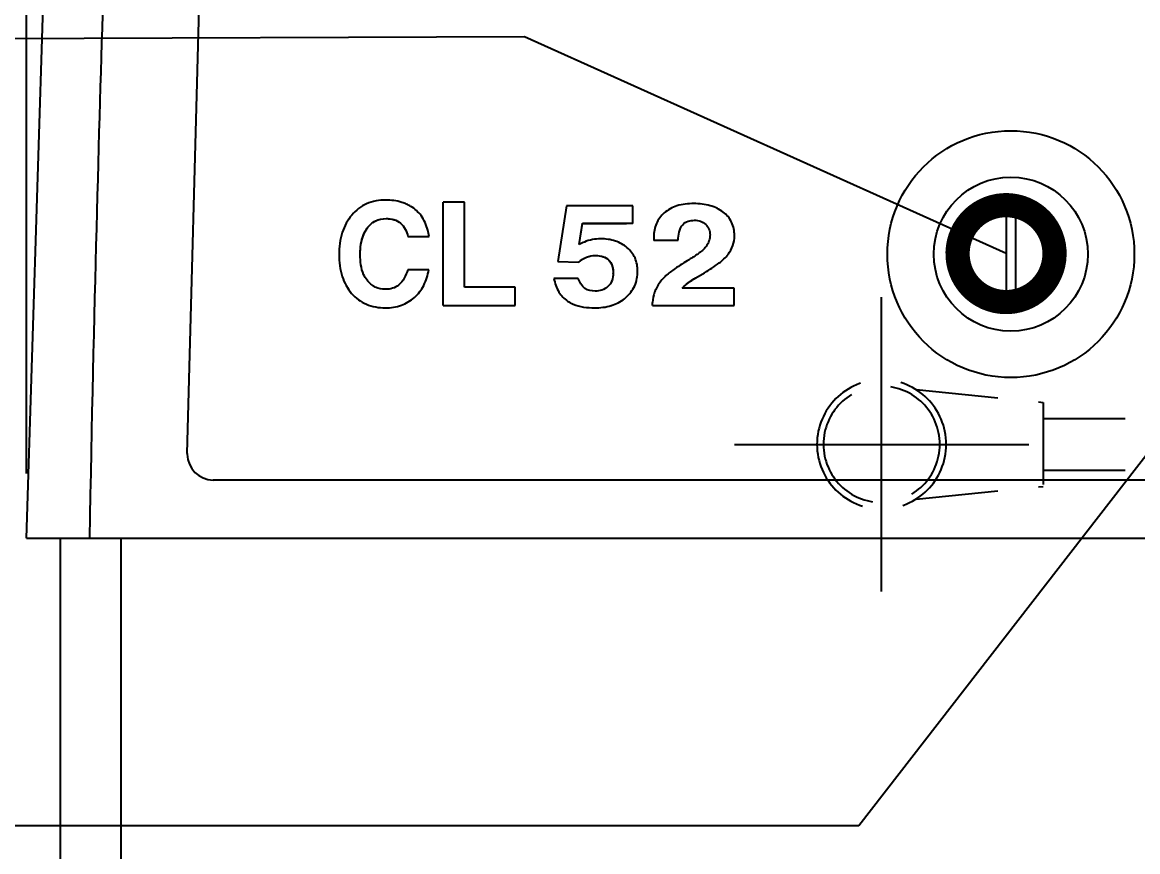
# Model space of a CAD drawing. Extents: x 230 to 4050, y 0 to 2754.
# Drawn here: x 1390.7 to 1563.2, y 965.6 to 1094 of the extents above; entities that cross this region are included whole.
import ezdxf

# ---------------------------------------------------------------- set-up
doc = ezdxf.new("R2010")
doc.units = 0
doc.header["$LTSCALE"] = 2
doc.linetypes.add('CENTER', pattern=[50.8, 31.75, -6.35, 6.35, -6.35])
doc.linetypes.add('HIDDEN', pattern=[9.525, 6.35, -3.175])
doc.layers.get('0').update_dxf_attribs({"linetype": 'CONTINUOUS'})
doc.layers.get('DEFPOINTS').update_dxf_attribs({"linetype": 'CONTINUOUS'})
doc.layers.add('DANMEN', color=7, linetype='CONTINUOUS')
doc.layers.add('SUNPOU', color=7, linetype='CONTINUOUS')
doc.styles.get("Standard").update_dxf_attribs({"font": 'romans.shx', "bigfont": 'extfont.shx'})
doc.dimstyles.get("Standard").update_dxf_attribs({"dimscale": 10, "dimtxt": 2, "dimasz": 3, "dimexe": 1, "dimexo": 1, "dimgap": 0.6, "dimtad": 3, "dimdec": 0, "dimzin": 0, "dimdsep": 46, "dimtxsty": 'STANDARD', "dimblk1": 'OPEN', "dimblk2": 'OPEN', "dimsah": 1, "dimcen": 1.5, "dimadec": 0, "dimazin": 0, "dimtfac": 1, "dimtdec": 0, "dimtmove": 0, "dimatfit": 0, "dimldrblk": 'DOTSMALL', "dimfxl": 1, "dimtvp": 1, "dimtolj": 1, "dimtzin": 0, "dimarcsym": 0})

# ---------------------------------------------------------------- blocks, each defined once
blk = doc.blocks.new('_DotSmall')
at = {"color": 0, "linetype": 'ByBlock', "const_width": 0.5}
blk.add_lwpolyline([(-0.0625, 0, 1), (0.0625, 0, 1)], format="xyb", close=True, dxfattribs=at)
blk = doc.blocks.new('_OPEN')
at = {"color": 0, "linetype": 'ByBlock'}
for p, q in [((-1, 0.1667), (0, 0)), ((0, 0), (-1, -0.1667)), ((0, 0), (-1, 0))]:
    blk.add_line(p, q, dxfattribs=at)
blk = doc.blocks.new('*D6')
at = {"layer": 'DEFPOINTS', "color": 0}
for p in [(1254.2, 1193.66), (1419.78, 1193.66), (1399.08, 824.16)]:
    blk.add_point(p, dxfattribs=at)
at = {"layer": 'SUNPOU', "color": 0, "lineweight": -2}
for p, q in [((1409.78, 1193.66), (1244.2, 1193.66)), ((1254.2, 854.16), (1254.2, 1163.66)), ((1389.08, 824.16), (1244.2, 824.16))]:
    blk.add_line(p, q, dxfattribs=at)
at = {"layer": 'SUNPOU', "color": 0, "lineweight": -2, "xscale": 30, "yscale": 30, "zscale": 30}
for p, rotation in [((1254.2, 1193.66), 90), ((1254.2, 824.16), 270)]:
    blk.add_blockref('_OPEN', p, dxfattribs=dict(at, rotation=rotation))
at = {"layer": 'SUNPOU', "color": 0, "insert": (1238.2, 1008.91), "char_height": 20, "attachment_point": 5, "rotation": 90}
blk.add_mtext('\\A1;370', dxfattribs=at)
blk = doc.blocks.new('*D8')
at = {"layer": 'DEFPOINTS', "color": 0}
for p in [(1811.06, 1802.41), (1811.06, 1598.11), (1391.29, 1014.16)]:
    blk.add_point(p, dxfattribs=at)
at = {"layer": 'SUNPOU', "color": 0, "linetype": 'ByBlock', "lineweight": -2}
for p, q in [((1391.29, 1024.16), (1391.29, 1812.41)), ((1811.06, 1608.11), (1811.06, 1812.41)), ((1421.29, 1802.41), (1781.06, 1802.41))]:
    blk.add_line(p, q, dxfattribs=at)
at = {"layer": 'SUNPOU', "color": 0, "lineweight": -2, "xscale": 30, "yscale": 30, "zscale": 30, "rotation": 180}
blk.add_blockref('_OPEN', (1391.29, 1802.41), dxfattribs=at)
at = {"layer": 'SUNPOU', "color": 0, "lineweight": -2, "xscale": 30, "yscale": 30, "zscale": 30}
blk.add_blockref('_OPEN', (1811.06, 1802.41), dxfattribs=at)
at = {"layer": 'SUNPOU', "color": 0, "insert": (1601.17, 1818.41), "char_height": 20, "attachment_point": 5}
blk.add_mtext('\\A1;420', dxfattribs=at)
blk = doc.blocks.new('*D16')
at = {"layer": 'DEFPOINTS', "color": 0}
for p in [(1761.29, 1752.41), (1761.29, 1075.36), (1391.29, 1014.16)]:
    blk.add_point(p, dxfattribs=at)
at = {"layer": 'SUNPOU', "color": 0, "linetype": 'ByBlock', "lineweight": -2}
for p, q in [((1391.29, 1024.16), (1391.29, 1762.41)), ((1761.29, 1085.36), (1761.29, 1762.41)), ((1421.29, 1752.41), (1731.29, 1752.41))]:
    blk.add_line(p, q, dxfattribs=at)
at = {"layer": 'SUNPOU', "color": 0, "lineweight": -2, "xscale": 30, "yscale": 30, "zscale": 30, "rotation": 180}
blk.add_blockref('_OPEN', (1391.29, 1752.41), dxfattribs=at)
at = {"layer": 'SUNPOU', "color": 0, "lineweight": -2, "xscale": 30, "yscale": 30, "zscale": 30}
blk.add_blockref('_OPEN', (1761.29, 1752.41), dxfattribs=at)
at = {"layer": 'SUNPOU', "color": 0, "insert": (1576.29, 1768.41), "char_height": 20, "attachment_point": 5}
blk.add_mtext('\\A1;370', dxfattribs=at)
blk = doc.blocks.new('*D18')
at = {"layer": 'DEFPOINTS', "color": 0}
for p in [(1523.58, 1499.66), (1204.2, 824.16), (1399.08, 824.16)]:
    blk.add_point(p, dxfattribs=at)
at = {"layer": 'SUNPOU', "color": 0, "linetype": 'ByBlock', "lineweight": -2}
for p, q in [((1513.58, 1499.66), (1194.2, 1499.66)), ((1204.2, 1469.66), (1204.2, 854.16)), ((1389.08, 824.16), (1194.2, 824.16))]:
    blk.add_line(p, q, dxfattribs=at)
at = {"layer": 'SUNPOU', "color": 0, "lineweight": -2, "xscale": 30, "yscale": 30, "zscale": 30}
for p, rotation in [((1204.2, 1499.66), 90), ((1204.2, 824.16), 270)]:
    blk.add_blockref('_OPEN', p, dxfattribs=dict(at, rotation=rotation))
at = {"layer": 'SUNPOU', "color": 0, "insert": (1188.2, 1161.91), "char_height": 20, "attachment_point": 5, "rotation": 90}
blk.add_mtext('\\A1;676', dxfattribs=at)

msp = doc.modelspace()

# ---------------------------------------------------------------- linework, layer by layer
at = {"color": 2}
for p, q in [((1391.29, 1014.16), (1396.17, 1167.75)), ((1416.18, 1027.27), (1419.69, 1159.71)), ((1459.04, 1066.15), (1455.78, 1066.15)), ((1455.78, 1050.16), (1455.78, 1066.15)), ((1459.04, 1053.03), (1459.04, 1066.15)), ((1474.84, 1065.61), (1473.47, 1057.01)), ((1485.11, 1065.61), (1474.84, 1065.61)), ((1485.11, 1062.89), (1485.11, 1065.61)), ((1446.96, 1063.63), (1446.96, 1063.63)), ((1476.81, 1059.62), (1477.33, 1062.9)), ((1476.81, 1059.61), (1477.33, 1062.89)), ((1477.33, 1062.9), (1485.11, 1062.9)), ((1477.33, 1062.89), (1477.33, 1062.9)), ((1477.33, 1062.89), (1484.14, 1062.89)), ((1494.62, 1063.37), (1494.62, 1063.37)), ((1443.98, 1062.13), (1443.98, 1062.14)), ((1492.82, 1062.69), (1492.82, 1062.69)), ((1496.38, 1062.74), (1496.38, 1062.74)), ((1450.31, 1060.87), (1453.57, 1060.87)), ((1450.31, 1060.86), (1450.31, 1060.87)), ((1450.31, 1060.86), (1453.57, 1060.86)), ((1453.57, 1060.86), (1453.57, 1060.87)), ((1488.33, 1060.81), (1488.33, 1060.81)), ((1488.34, 1060.27), (1492.12, 1060.27)), ((1488.34, 1060.27), (1488.34, 1060.27)), ((1492.12, 1060.27), (1492.12, 1060.27)), ((1497.04, 1061.12), (1497.04, 1061.13)), ((1500.82, 1060.99), (1500.82, 1061)), ((1439.66, 1058.05), (1439.66, 1058.05)), ((1439.66, 1058.05), (1439.66, 1058.05)), ((1442.92, 1058.04), (1442.92, 1058.04)), ((1479.33, 1057.91), (1479.33, 1057.91)), ((1499.85, 1058.1), (1499.85, 1058.1)), ((1473.47, 1057.01), (1476.74, 1056.89)), ((1473.47, 1057.01), (1476.74, 1056.89)), ((1473.47, 1057.01), (1473.47, 1057.01)), ((1476.74, 1056.89), (1476.74, 1056.89)), ((1453.53, 1055.72), (1450.28, 1055.72)), ((1453.53, 1055.72), (1453.53, 1055.72)), ((1476.66, 1054.37), (1472.88, 1054.37)), ((1472.88, 1054.37), (1472.88, 1054.37)), ((1482.06, 1055.15), (1482.06, 1055.16)), ((1485.84, 1055.5), (1485.84, 1055.5)), ((1494.82, 1054.46), (1496.19, 1055.26)), ((1494.82, 1054.46), (1496.19, 1055.26)), ((1494.82, 1054.46), (1494.82, 1054.46)), ((1496.19, 1055.26), (1496.19, 1055.26)), ((1466.88, 1053.03), (1459.04, 1053.03)), ((1466.88, 1050.16), (1466.88, 1053.03)), ((1500.78, 1052.88), (1492.75, 1052.88)), ((1500.78, 1050.16), (1500.78, 1052.88)), ((1441.6, 1052.03), (1441.6, 1052.04)), ((1451.3, 1051.42), (1451.3, 1051.42)), ((1475.01, 1050.85), (1475.01, 1050.86)), ((1484.03, 1051.41), (1484.03, 1051.41)), ((1446.81, 1049.82), (1446.81, 1049.82)), ((1455.78, 1050.16), (1466.88, 1050.16)), ((1479.17, 1049.82), (1479.17, 1049.82)), ((1488.15, 1050.67), (1488.15, 1050.67)), ((1488.15, 1050.16), (1488.15, 1050.67)), ((1488.15, 1050.16), (1500.78, 1050.16)), ((1416.18, 1027.27), (1416.18, 1027.17)), ((1626.97, 1023.17), (1420.18, 1023.17)), ((1391.29, 1014.16), (1655.95, 1014.16)), ((1396.58, 826.66), (1396.58, 1014.16)), ((1405.95, 826.66), (1405.95, 1014.16))]:
    msp.add_line(p, q, dxfattribs=at)
at = {"color": 1}
for p, q in [((1544.33, 1064.7), (1542.83, 1064.7)), ((1542.83, 1064.7), (1542.83, 1051.71)), ((1544.33, 1051.71), (1544.33, 1064.7)), ((1542.83, 1051.71), (1544.33, 1051.71))]:
    msp.add_line(p, q, dxfattribs=at)
at = {"color": 2}
for radius in [19.1, 11.92]:
    msp.add_circle((1543.57, 1058.13), radius, dxfattribs=at)
for centre, radius, start, end in [((1503.55, 1060.79), 15.22, 179.9229, 180.5347), ((1497.2, 1060.74), 8.87, 180.6042, 181.3453), ((1496.75, 1060.73), 8.42, 181.3525, 181.7806), ((1496.99, 1060.74), 8.66, 181.7894, 183.1324), ((1480.33, 1055.57), 5.57, 308.8161, 311.581), ((1420.18, 1027.17), 4, 180.0436, 270.0142)]:
    msp.add_arc(centre, radius, start, end, dxfattribs=at)
for points, knots in [([(1401.08, 1014.16), (1402.52, 1088.01), (1403.96, 1116.06), (1405.41, 1170.66), (1405.54, 1175.64), (1405.68, 1180.81), (1405.81, 1186.2)], [0, 0, 0, 0, 1, 1, 1, 1.091109, 1.091109, 1.091109, 1.091109]), ([(1446.9, 1066.5), (1445.88, 1066.5), (1443.87, 1066.17), (1442.24, 1064.91), (1441.62, 1064.18)], [0, 0, 0, 0, 0.513213, 1, 1, 1, 1]), ([(1450.08, 1065.87), (1449.85, 1065.98), (1448.83, 1066.36), (1447.73, 1066.5), (1446.9, 1066.5)], [0, 0, 0, 0, 0.235913, 1, 1, 1, 1]), ([(1452.35, 1064.09), (1451.91, 1064.66), (1451.17, 1065.33), (1450.31, 1065.77), (1450.08, 1065.87)], [0, 0, 0, 0, 0.743008, 1, 1, 1, 1]), ([(1494.53, 1065.96), (1493.65, 1065.96), (1492, 1065.79), (1490.5, 1065.01), (1489.94, 1064.51)], [0, 0, 0, 0, 0.543052, 1, 1, 1, 1]), ([(1499.08, 1064.64), (1498.48, 1065.09), (1497, 1065.79), (1495.39, 1065.96), (1494.53, 1065.96)], [0, 0, 0, 0, 0.465236, 1, 1, 1, 1]), ([(1500.82, 1061), (1500.82, 1061.7), (1500.56, 1063.13), (1499.62, 1064.23), (1499.08, 1064.64)], [0, 0, 0, 0, 0.510106, 1, 1, 1, 1]), ([(1441.62, 1064.18), (1440.96, 1063.4), (1439.91, 1061.41), (1439.66, 1059.21), (1439.66, 1058.05)], [0, 0, 0, 0, 0.468644, 1, 1, 1, 1]), ([(1443.98, 1062.13), (1444.3, 1062.6), (1445.19, 1063.41), (1446.38, 1063.63), (1446.96, 1063.63)], [0, 0, 0, 0, 0.492975, 1, 1, 1, 1]), ([(1443.98, 1062.14), (1444.31, 1062.61), (1445.2, 1063.42), (1446.39, 1063.63), (1446.96, 1063.63)], [0, 0, 0, 0, 0.499543, 1, 1, 1, 1]), ([(1446.96, 1063.63), (1447.37, 1063.63), (1448.16, 1063.54), (1449.59, 1062.8), (1450.13, 1061.64), (1450.31, 1060.86)], [0, 0, 0, 0, 0.261409, 0.494138, 1, 1, 1, 1]), ([(1446.96, 1063.63), (1447.36, 1063.63), (1448.15, 1063.55), (1449.59, 1062.8), (1450.13, 1061.63), (1450.31, 1060.87)], [0, 0, 0, 0, 0.251919, 0.503019, 1, 1, 1, 1]), ([(1453.57, 1060.87), (1453.51, 1061.19), (1453.29, 1062.32), (1452.84, 1063.43), (1452.35, 1064.09)], [0, 0, 0, 0, 0.286234, 1, 1, 1, 1]), ([(1489.94, 1064.51), (1489.43, 1064.06), (1488.57, 1062.92), (1488.33, 1061.51), (1488.33, 1060.81)], [0, 0, 0, 0, 0.493411, 1, 1, 1, 1]), ([(1492.82, 1062.69), (1493.05, 1062.93), (1493.63, 1063.29), (1494.3, 1063.37), (1494.62, 1063.37)], [0, 0, 0, 0, 0.498932, 1, 1, 1, 1]), ([(1494.62, 1063.37), (1494.94, 1063.37), (1495.58, 1063.3), (1496.15, 1062.96), (1496.38, 1062.74)], [0, 0, 0, 0, 0.500964, 1, 1, 1, 1]), ([(1442.92, 1058.04), (1442.92, 1059.11), (1443.09, 1060.58), (1443.77, 1061.84), (1443.98, 1062.14)], [0, 0, 0, 0, 0.749033, 1, 1, 1, 1]), ([(1442.92, 1058.04), (1442.92, 1058.45), (1442.99, 1059.86), (1443.39, 1061.31), (1443.98, 1062.13)], [0, 0, 0, 0, 0.288487, 1, 1, 1, 1]), ([(1492.12, 1060.27), (1492.13, 1060.7), (1492.2, 1061.54), (1492.53, 1062.39), (1492.82, 1062.69)], [0, 0, 0, 0, 0.502009, 1, 1, 1, 1]), ([(1496.38, 1062.74), (1496.59, 1062.54), (1496.94, 1062.03), (1497.04, 1061.42), (1497.04, 1061.13)], [0, 0, 0, 0, 0.499665, 1, 1, 1, 1]), ([(1480.13, 1060.5), (1479.27, 1060.5), (1478.1, 1060.27), (1477.06, 1059.76), (1476.81, 1059.62)], [0, 0, 0, 0, 0.744923, 1, 1, 1, 1]), ([(1484.22, 1059.13), (1483.69, 1059.58), (1482.37, 1060.31), (1480.89, 1060.5), (1480.13, 1060.5)], [0, 0, 0, 0, 0.47753, 1, 1, 1, 1]), ([(1499.85, 1058.1), (1500.16, 1058.5), (1500.67, 1059.43), (1500.82, 1060.47), (1500.82, 1061)], [0, 0, 0, 0, 0.492118, 1, 1, 1, 1]), ([(1439.66, 1058.05), (1439.66, 1056.91), (1439.9, 1054.74), (1440.95, 1052.78), (1441.6, 1052.03)], [0, 0, 0, 0, 0.534426, 1, 1, 1, 1]), ([(1439.66, 1058.05), (1439.66, 1056.91), (1439.9, 1054.74), (1440.95, 1052.79), (1441.6, 1052.04)], [0, 0, 0, 0, 0.534426, 1, 1, 1, 1]), ([(1443.98, 1054.08), (1443.77, 1054.35), (1443.08, 1055.57), (1442.92, 1057.01), (1442.92, 1058.04)], [0, 0, 0, 0, 0.251028, 1, 1, 1, 1]), ([(1476.74, 1056.89), (1477.08, 1057.22), (1477.9, 1057.76), (1478.86, 1057.91), (1479.33, 1057.91)], [0, 0, 0, 0, 0.499807, 1, 1, 1, 1]), ([(1476.74, 1056.89), (1477.08, 1057.21), (1477.89, 1057.75), (1478.85, 1057.91), (1479.33, 1057.91)], [0, 0, 0, 0, 0.492655, 1, 1, 1, 1]), ([(1479.33, 1057.91), (1479.7, 1057.91), (1480.45, 1057.85), (1481.46, 1057.29), (1481.99, 1056.27), (1482.06, 1055.52), (1482.06, 1055.16)], [0, 0, 0, 0, 0.250754, 0.500013, 0.74933, 1, 1, 1, 1]), ([(1479.33, 1057.91), (1479.74, 1057.91), (1480.48, 1057.83), (1481.44, 1057.28), (1481.99, 1056.31), (1482.06, 1055.56), (1482.06, 1055.15)], [0, 0, 0, 0, 0.272147, 0.497707, 0.724574, 1, 1, 1, 1]), ([(1485.84, 1055.5), (1485.84, 1056.2), (1485.6, 1057.58), (1484.73, 1058.7), (1484.22, 1059.13)], [0, 0, 0, 0, 0.509889, 1, 1, 1, 1]), ([(1496.42, 1059.32), (1496.1, 1058.87), (1495.21, 1058.16), (1494.28, 1057.56), (1493.8, 1057.27)], [0, 0, 0, 0, 0.499332, 1, 1, 1, 1]), ([(1496.19, 1055.26), (1496.97, 1055.72), (1498.27, 1056.55), (1499.45, 1057.59), (1499.85, 1058.1)], [0, 0, 0, 0, 0.583645, 1, 1, 1, 1]), ([(1493.8, 1057.27), (1493.05, 1056.83), (1491.82, 1056.06), (1490.64, 1055.2), (1490.21, 1054.8)], [0, 0, 0, 0, 0.599358, 1, 1, 1, 1]), ([(1450.28, 1055.72), (1450.13, 1055.28), (1449.79, 1054.41), (1449.23, 1053.63), (1448.86, 1053.34)], [0, 0, 0, 0, 0.501122, 1, 1, 1, 1]), ([(1451.3, 1051.42), (1451.89, 1051.95), (1452.92, 1053.28), (1453.39, 1054.88), (1453.53, 1055.72)], [0, 0, 0, 0, 0.481098, 1, 1, 1, 1]), ([(1451.3, 1051.42), (1451.89, 1051.95), (1452.92, 1053.28), (1453.39, 1054.88), (1453.53, 1055.72)], [0, 0, 0, 0, 0.481098, 1, 1, 1, 1]), ([(1472.88, 1054.37), (1473.04, 1053.64), (1473.48, 1052.28), (1474.47, 1051.21), (1475.01, 1050.86)], [0, 0, 0, 0, 0.539192, 1, 1, 1, 1]), ([(1472.88, 1054.37), (1473.04, 1053.63), (1473.48, 1052.28), (1474.47, 1051.2), (1475.01, 1050.85)], [0, 0, 0, 0, 0.539192, 1, 1, 1, 1]), ([(1477.68, 1052.82), (1477.42, 1053), (1477.04, 1053.52), (1476.78, 1054.08), (1476.66, 1054.37)], [0, 0, 0, 0, 0.498981, 1, 1, 1, 1]), ([(1482.06, 1055.16), (1482.06, 1054.78), (1481.97, 1054.02), (1481.53, 1053.36), (1481.25, 1053.11)], [0, 0, 0, 0, 0.501215, 1, 1, 1, 1]), ([(1484.03, 1051.41), (1484.59, 1051.91), (1485.56, 1053.17), (1485.84, 1054.73), (1485.84, 1055.5)], [0, 0, 0, 0, 0.494374, 1, 1, 1, 1]), ([(1490.21, 1054.8), (1490.06, 1054.65), (1489.46, 1054.04), (1488.97, 1053.33), (1488.69, 1052.77)], [0, 0, 0, 0, 0.258589, 1, 1, 1, 1]), ([(1492.75, 1052.87), (1492.88, 1053.01), (1493.51, 1053.62), (1494.24, 1054.12), (1494.82, 1054.46)], [0, 0, 0, 0, 0.223984, 1, 1, 1, 1]), ([(1446.85, 1052.69), (1446.31, 1052.69), (1445.18, 1052.9), (1444.32, 1053.65), (1443.98, 1054.08)], [0, 0, 0, 0, 0.500225, 1, 1, 1, 1]), ([(1448.86, 1053.34), (1448.58, 1053.12), (1447.93, 1052.79), (1447.21, 1052.69), (1446.85, 1052.69)], [0, 0, 0, 0, 0.499691, 1, 1, 1, 1]), ([(1481.25, 1053.11), (1480.99, 1052.87), (1480.34, 1052.5), (1479.62, 1052.41), (1479.26, 1052.41)], [0, 0, 0, 0, 0.49946, 1, 1, 1, 1]), ([(1488.69, 1052.77), (1488.61, 1052.59), (1488.31, 1051.93), (1488.15, 1051.2), (1488.15, 1050.67)], [0, 0, 0, 0, 0.27455, 1, 1, 1, 1]), ([(1441.6, 1052.04), (1442.22, 1051.33), (1443.84, 1050.13), (1445.82, 1049.82), (1446.81, 1049.82)], [0, 0, 0, 0, 0.485454, 1, 1, 1, 1]), ([(1441.6, 1052.03), (1442.22, 1051.33), (1443.84, 1050.13), (1445.82, 1049.82), (1446.81, 1049.82)], [0, 0, 0, 0, 0.485454, 1, 1, 1, 1]), ([(1446.81, 1049.82), (1447.65, 1049.82), (1449.29, 1050.05), (1450.72, 1050.9), (1451.3, 1051.42)], [0, 0, 0, 0, 0.516533, 1, 1, 1, 1]), ([(1446.81, 1049.82), (1447.65, 1049.82), (1449.29, 1050.05), (1450.72, 1050.9), (1451.3, 1051.42)], [0, 0, 0, 0, 0.516533, 1, 1, 1, 1]), ([(1475.01, 1050.86), (1475.28, 1050.68), (1476.56, 1050.01), (1478.05, 1049.82), (1479.17, 1049.82)], [0, 0, 0, 0, 0.225205, 1, 1, 1, 1]), ([(1475.01, 1050.85), (1475.28, 1050.68), (1476.56, 1050.01), (1478.05, 1049.82), (1479.17, 1049.82)], [0, 0, 0, 0, 0.225205, 1, 1, 1, 1]), ([(1479.17, 1049.82), (1480.04, 1049.82), (1481.7, 1050), (1483.22, 1050.75), (1483.82, 1051.24)], [0, 0, 0, 0, 0.532584, 1, 1, 1, 1]), ([(1479.17, 1049.82), (1480.04, 1049.82), (1481.71, 1050), (1483.22, 1050.75), (1483.82, 1051.23)], [0, 0, 0, 0, 0.532586, 1, 1, 1, 1])]:
    msp.add_open_spline(points, degree=3, knots=knots, dxfattribs=at)
for points in [[(1497.04, 1061.13), (1497.04, 1060.49), (1496.79, 1059.84), (1496.42, 1059.32)], [(1492.75, 1052.88), (1493.35, 1053.5), (1494.07, 1054.02), (1494.82, 1054.46)], [(1479.26, 1052.41), (1478.71, 1052.41), (1478.12, 1052.5), (1477.68, 1052.82)]]:
    msp.add_open_spline(points, degree=3, dxfattribs=at)
at = {"layer": 'DANMEN', "color": 1, "linetype": 'CENTER'}
for p, q in [((1523.58, 1005.93), (1523.58, 1051.45)), ((1500.82, 1028.69), (1546.33, 1028.69))]:
    msp.add_line(p, q, dxfattribs=at)
at = {"layer": 'DANMEN', "color": 4, "linetype": 'HIDDEN'}
for p, q in [((1528.9, 1037.16), (1548.58, 1035.19)), ((1548.58, 1035.19), (1548.58, 1022.19)), ((1528.9, 1020.22), (1548.58, 1022.19))]:
    msp.add_line(p, q, dxfattribs=at)
for points in [[(1548.58, 1032.69), (1591.69, 1032.69, -0.151379), (1651.49, 1014.16, -0.147198)], [(1548.58, 1024.69), (1591.69, 1024.69, -0.163044), (1650.58, 1004.96, -0.16055)]]:
    msp.add_lwpolyline(points, format="xyb", dxfattribs=at)
for radius, start, end in [(10, 0, 180), (9, 0, 180), (10, 180, 0), (9, 180, 0)]:
    msp.add_arc((1523.58, 1028.69), radius, start, end, dxfattribs=at)

# ---------------------------------------------------------------- dimensions: what is measured, and where the dimension line sits
at = {"layer": 'SUNPOU'}
dim = msp.add_linear_dim(base=(1811.06, 1802.41), p1=(1391.29, 1014.16), p2=(1811.06, 1598.11), dimstyle='STANDARD', override={"dimarcsym": 1}, dxfattribs=at)
dim.commit()
dim.dimension.update_dxf_attribs({"geometry": '*D8', "text_midpoint": (1601.17, 1802.41), "dimtype": 160})
dim = msp.add_linear_dim(base=(1761.29, 1752.41), p1=(1391.29, 1014.16), p2=(1761.29, 1075.36), dimstyle='STANDARD', override={"dimarcsym": 1}, dxfattribs=at)
dim.commit()
dim.dimension.update_dxf_attribs({"geometry": '*D16', "text_midpoint": (1576.29, 1768.41)})
dim = msp.add_linear_dim(base=(1204.19892382, 824.16018079), p1=(1523.57666078, 1499.66018079), p2=(1399.07669312, 824.16018079), angle=90, dimstyle='STANDARD', override={"dimarcsym": 1}, dxfattribs=at)
dim.commit()
dim.dimension.update_dxf_attribs({"geometry": '*D18', "text_midpoint": (1188.19892382, 1161.91018079)})
dim = msp.add_linear_dim(base=(1254.19892382, 1193.66018079), p1=(1399.07666078, 824.16018079), p2=(1419.78263821, 1193.66018079), angle=90, dimstyle='STANDARD', dxfattribs=at)
dim.commit()
dim.dimension.update_dxf_attribs({"geometry": '*D6', "text_midpoint": (1238.19892382, 1008.91018079)})

# ---------------------------------------------------------------- leaders
for points in [[(1542.83, 1058.21), (1468.36, 1091.74), (1324.95, 1091.23)], [(1588.58, 1058.13), (1520.07, 969.63), (1324.95, 969.63)]]:
    msp.add_leader(points, dimstyle='STANDARD', dxfattribs=at)

doc.saveas('drawing.dxf')
